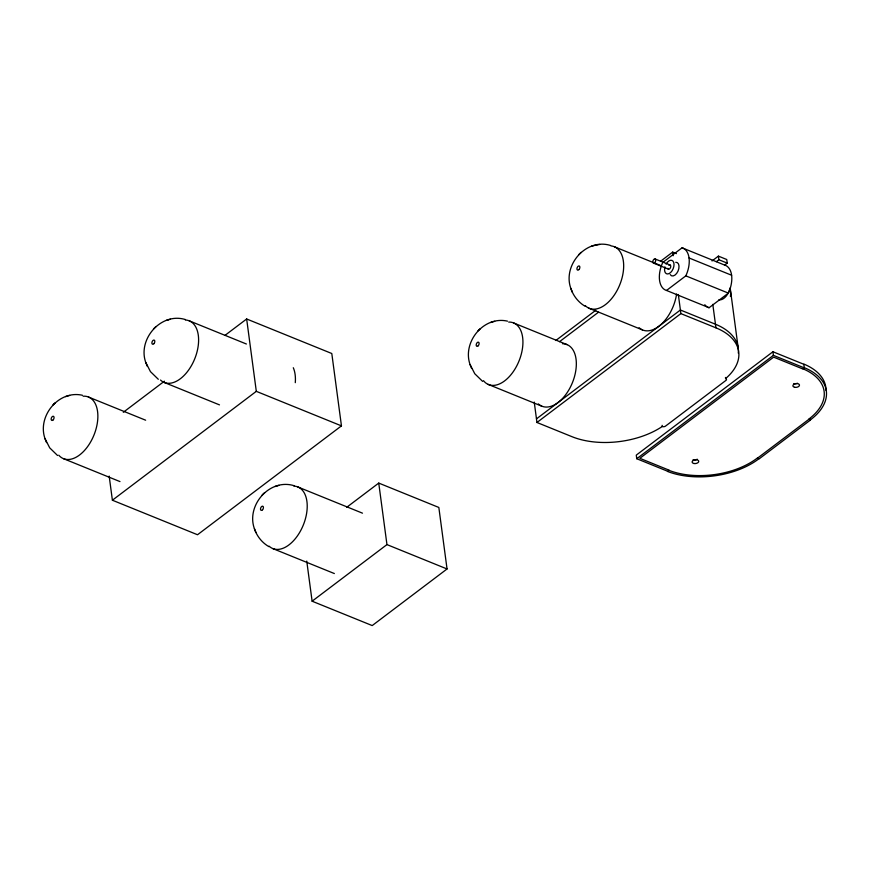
<?xml version="1.0" encoding="UTF-8"?>
<svg xmlns="http://www.w3.org/2000/svg" width="870" height="870" viewBox="0 0 870 870"><rect width="100%" height="100%" fill="white"/><g stroke="black" fill="none" stroke-linecap="round" stroke-linejoin="round"><path stroke-width="1.3" d="M82.443 395.274C57.898 389.619 35.887 417.839 45.729 440.47M185.473 319.573C160.352 311.764 136.198 340.768 146.475 364.269M294.082 485.699C268.96 477.891 244.807 506.905 255.084 530.395M507.504 321.16C482.904 315.462 460.969 343.748 470.779 366.357M610.533 245.46C585.401 237.651 561.248 266.655 571.525 290.156M52.744 405.148L53.809 404.115M54.081 403.854L55.288 402.679M153.49 328.936L154.555 327.914M154.827 327.642L156.045 326.478M262.098 495.063L263.164 494.04M263.436 493.768L264.643 492.605M477.793 331.035L478.859 330.013M479.131 329.741L480.349 328.566M578.55 254.823L579.605 253.801M579.888 253.529L581.095 252.365M123.301 412.293L164.419 381.19M225.015 335.352L246.656 318.985L331.796 353.514L341.453 425.876L197.523 534.745L112.393 500.217L109.174 476.097M112.393 500.217L256.313 391.348L341.453 425.876M555.799 340.507L595.841 310.22M660.776 261.109L672.673 252.104L676.436 253.627M682.08 247.809L662.777 262.425A22.729 13.257 -67.9 0 0 666.518 290.46L709.083 307.73L728.386 293.114A22.729 13.257 -67.9 0 0 724.645 265.078L682.08 247.809A22.729 13.257 -67.9 0 1 685.821 275.855L728.386 293.114M559.486 341.703L598.484 312.21M346.662 507.34L378.744 483.078L438.839 507.46L447.049 568.969L372.208 625.573L312.112 601.203L306.751 561.085M666.518 290.46L685.821 275.855M712.019 260.957L718.402 256.128L726.744 259.51L727.233 263.131L724.645 265.078M716.304 261.696L718.881 259.738L727.233 263.131M536.475 418.861L680.405 310.003L715.455 324.216A66.522 37.769 -7.6 0 1 738.293 353.1M536.953 422.483L680.884 313.613L715.945 327.838A66.522 37.769 -7.6 0 1 725.613 378.58L725.721 378.624A2.218 1.261 -7.6 0 1 725.95 380.397L665.506 426.115A2.218 1.261 -7.6 0 1 662.396 426.528L662.277 426.485A66.522 37.769 -7.6 0 1 572.014 436.696L536.953 422.483L534.234 402.07M312.112 601.203L386.954 544.598L447.049 568.969M636.753 458.729L773.408 355.362L804.304 367.901L803.826 364.28L772.93 351.752L636.274 455.119L636.753 458.729L667.649 471.257M757.563 458.109L808.817 419.351M759.238 458.784L810.481 420.025L810.329 418.894M69.644 395.437L65.565 396.622M166.311 320.421L168.106 319.899M168.497 319.779L170.389 319.236M591.361 246.308L593.155 245.786M593.547 245.666L597.298 244.84M490.615 322.509L492.409 321.987M492.801 321.878L494.693 321.324M274.92 486.547L276.714 486.025M277.106 485.906L278.998 485.362M597.766 244.774L599.691 244.481M689.051 257.977L731.616 275.246M655.11 258.966A2.218 1.294 -67.9 0 1 654.871 262.479A2.218 1.294 -67.9 0 1 652.815 261.598A2.218 1.294 -67.9 0 1 655.11 258.966L670.139 265.056M614.481 246.797L660.439 265.437M653.413 263.066L668.443 269.156M802.869 368.989L773.637 357.135L639.863 458.316L669.084 470.17M588.74 308.121L642.484 329.926M513.735 322.998L567.153 344.661M487.994 384.322L541.738 406.138M189.094 320.769L246.395 344.009M164.343 382.506L219.479 404.876M88.348 396.981L145.649 420.21M297.703 486.895L362.475 513.169M63.597 458.718L119.984 481.588M272.952 548.644L334.352 573.547M585.336 306.403C578.506 302.455 573.276 295.92 570.85 288.416M268.895 546.643C262.055 542.695 256.835 536.159 254.399 528.655M482.611 381.386L474.77 373.741L470.104 364.617M158.307 379.287L150.466 371.642L145.801 362.529M57.55 455.499L49.71 447.854L45.044 438.73M571.633 290.406L572.362 292.266M470.887 366.618L471.616 368.478M255.193 530.656L255.921 532.516M146.584 364.519L147.313 366.379M45.827 440.731L46.556 442.591M772.93 351.752L773.408 355.362M731.05 294.473L738.293 348.739M718.402 256.128L718.881 259.738M725.46 377.449L725.613 378.58M712.802 304.359L715.945 327.838M672.673 252.104L673.162 255.726M678.328 294.495L680.884 313.613M662.135 425.354L662.277 426.485M378.744 483.078L386.954 544.598M246.656 318.985L256.313 391.348M562.466 343.726A33.256 19.39 -67.9 0 1 572.504 382.463A33.256 19.39 -67.9 0 1 538.356 403.919M676.599 293.995A33.256 19.39 -67.9 0 1 660.972 324.543A33.256 19.39 -67.9 0 1 639.102 327.707M729.767 289.014A66.522 37.769 -7.6 0 1 731.159 296.333M508.689 322.063A33.256 19.39 -67.9 0 1 518.542 362.127A33.256 19.39 -67.9 0 1 483.481 380.668M610.947 245.905A33.256 19.39 -67.9 0 1 619.277 285.947A33.256 19.39 -67.9 0 1 585.227 305.598M730.3 289.014A66.522 37.769 -7.6 0 1 730.408 296.463M757.346 458.022A63.151 35.866 -7.6 0 1 668.899 470.311M803.053 368.847A63.151 35.866 -7.6 0 1 808.6 419.253M759.01 458.697A65.37 37.116 -7.6 0 1 667.464 471.409M804.5 367.749A65.37 37.116 -7.6 0 1 810.264 419.938M804.01 364.138A65.37 37.116 -7.6 0 1 826.011 390.325M697.251 459.208A3.328 1.892 -7.6 0 1 693.02 459.773M797.507 383.268A3.328 1.892 -7.6 0 1 793.766 383.561M668.921 265.404A2.218 1.294 -67.9 0 1 670.705 265.861A2.218 1.294 -67.9 0 1 669.661 268.808A2.218 1.294 -67.9 0 1 667.877 268.351M730.006 288.057A11.636 6.786 -67.9 0 1 718.924 299.748M709.083 307.73A22.729 13.257 -67.9 0 1 704.798 304.707M675.751 262.294A7.21 4.198 -67.9 0 1 678.013 271.125A7.21 4.198 -67.9 0 1 670.237 274.594M666.072 264.121A7.21 4.198 -67.9 0 1 673.728 262.501A7.21 4.198 -67.9 0 1 669.16 273.55A7.21 4.198 -67.9 0 1 664.941 266.851M293.299 367.738A33.256 19.39 -67.9 0 1 295.289 382.669M185.343 319.986A33.256 19.39 -67.9 0 1 194.543 359.277A33.256 19.39 -67.9 0 1 160.515 380.049M83.139 396.198A33.256 19.39 -67.9 0 1 93.797 435.489A33.256 19.39 -67.9 0 1 58.758 455.184M293.951 486.112A33.256 19.39 -67.9 0 1 303.151 525.415A33.256 19.39 -67.9 0 1 269.124 546.175M478.261 345.716A2.218 1.294 -67.9 0 0 478.5 342.204A2.218 1.294 -67.9 0 0 476.205 344.835A2.218 1.294 -67.9 0 0 478.261 345.716M579.007 269.515A2.218 1.294 -67.9 0 0 579.246 266.002A2.218 1.294 -67.9 0 0 576.951 268.634A2.218 1.294 -67.9 0 0 579.007 269.515M693.999 463.514A3.328 1.892 -7.6 0 0 698.73 461.23A3.328 1.892 -7.6 0 0 693.575 460.263A3.328 1.892 -7.6 0 0 693.999 463.514M794.745 387.302A3.328 1.892 -7.6 0 0 799.476 385.029A3.328 1.892 -7.6 0 0 794.321 384.062A3.328 1.892 -7.6 0 0 794.745 387.302M153.957 343.628A2.218 1.294 -67.9 0 0 154.197 340.116A2.218 1.294 -67.9 0 0 151.902 342.747A2.218 1.294 -67.9 0 0 153.957 343.628M53.211 419.829A2.218 1.294 -67.9 0 0 53.451 416.317A2.218 1.294 -67.9 0 0 51.156 418.948A2.218 1.294 -67.9 0 0 53.211 419.829M262.566 509.755A2.218 1.294 -67.9 0 0 262.805 506.242A2.218 1.294 -67.9 0 0 260.511 508.874A2.218 1.294 -67.9 0 0 262.566 509.755"/></g></svg>
